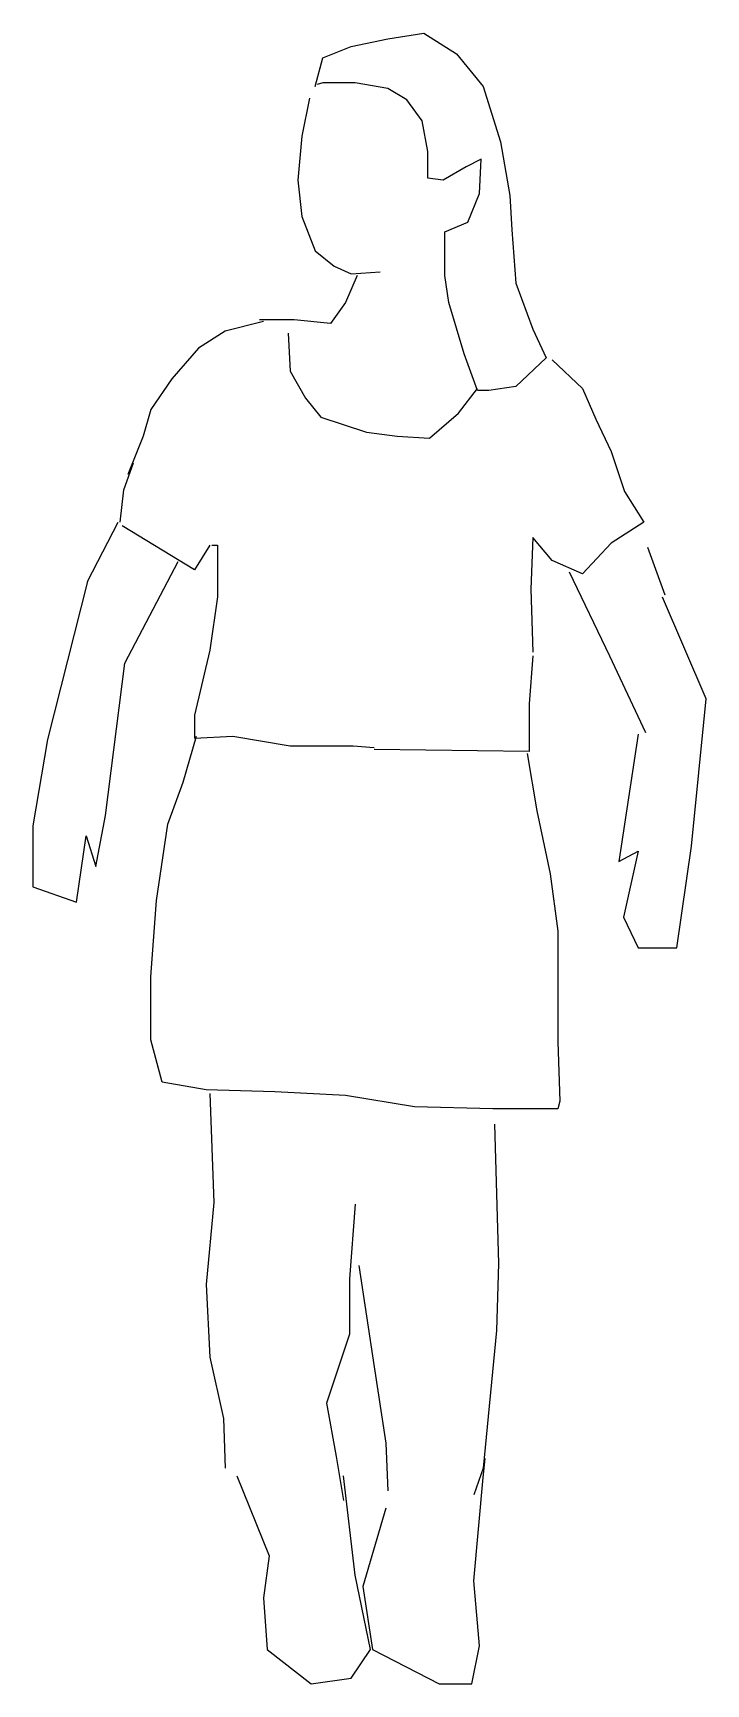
# Model space of a CAD drawing. Extents: x 3073 to 3724, y 3009 to 4607.
import ezdxf

# ---------------------------------------------------------------- set-up
doc = ezdxf.new("R2010")
doc.units = 0
doc.header["$LTSCALE"] = 1270
doc.header["$MEASUREMENT"] = 0
doc.layers.get('0').update_dxf_attribs({"linetype": 'CONTINUOUS'})

msp = doc.modelspace()

# ---------------------------------------------------------------- linework, layer by layer
at = {"linetype": 'CONTINUOUS'}
for p, q in [((3381.2, 4593.9), (3416.4, 4601.2)), ((3416.4, 4601.2), (3451.5, 4606.8)), ((3451.5, 4606.8), (3482.9, 4586.5)), ((3353.5, 4582.8), (3381.2, 4593.9)), ((3482.9, 4586.5), (3508.8, 4555)), ((3346.1, 4555), (3353.5, 4582.8)), ((3353.5, 4558.7), (3348, 4556.9)), ((3384.9, 4558.7), (3353.5, 4558.7)), ((3416.4, 4553.2), (3384.9, 4558.7)), ((3434.9, 4542.1), (3416.4, 4553.2)), ((3508.8, 4555), (3525.5, 4501.4)), ((3340.6, 4543.9), (3333.2, 4506.9)), ((3449.7, 4521.7), (3434.9, 4542.1)), ((3455.2, 4492.2), (3449.7, 4521.7)), ((3333.2, 4506.9), (3329.5, 4464.4)), ((3455.2, 4466.3), (3455.2, 4492.2)), ((3525.5, 4501.4), (3534.7, 4449.6)), ((3492.2, 4477.4), (3470, 4464.4)), ((3507, 4484.8), (3492.2, 4477.4)), ((3505.1, 4451.5), (3507, 4484.8)), ((3329.5, 4464.4), (3333.2, 4429.3)), ((3470, 4464.4), (3455.2, 4466.3)), ((3494, 4423.7), (3505.1, 4451.5)), ((3534.7, 4449.6), (3536.6, 4416.3)), ((3333.2, 4429.3), (3346.1, 4396)), ((3471.8, 4414.5), (3494, 4423.7)), ((3471.8, 4372), (3471.8, 4414.5)), ((3536.6, 4416.3), (3540.3, 4364.6)), ((3346.1, 4396), (3364.6, 4381.2)), ((3364.6, 4381.2), (3381.2, 4373.8)), ((3386.8, 4372), (3375.7, 4346.1)), ((3381.2, 4373.8), (3409, 4375.7)), ((3475.5, 4346.1), (3471.8, 4372)), ((3540.3, 4364.6), (3556.9, 4320.2)), ((3375.7, 4346.1), (3360.9, 4325.7)), ((3490.3, 4296.2), (3475.5, 4346.1)), ((3325.8, 4329.4), (3292.5, 4329.4)), ((3360.9, 4325.7), (3325.8, 4329.4)), ((3259.2, 4318.3), (3233.3, 4301.7)), ((3296.2, 4327.6), (3259.2, 4318.3)), ((3320.2, 4316.5), (3322.1, 4279.5)), ((3556.9, 4320.2), (3569.8, 4292.5)), ((3233.3, 4301.7), (3207.4, 4272.1)), ((3503.3, 4261), (3490.3, 4296.2)), ((3569.8, 4292.5), (3540.3, 4264.7)), ((3575.4, 4290.6), (3605, 4262.9)), ((3207.4, 4272.1), (3187.1, 4242.5)), ((3322.1, 4279.5), (3336.9, 4253.6)), ((3336.9, 4253.6), (3351.7, 4235.1)), ((3484.8, 4238.8), (3503.3, 4262.9)), ((3514.4, 4261), (3503.3, 4261)), ((3540.3, 4264.7), (3514.4, 4261)), ((3605, 4262.9), (3617.9, 4233.3)), ((3187.1, 4242.5), (3179.7, 4216.7)), ((3351.7, 4235.1), (3396, 4220.4)), ((3457, 4214.8), (3484.8, 4238.8)), ((3396, 4220.4), (3425.6, 4216.7)), ((3617.9, 4233.3), (3632.7, 4201.9)), ((3179.7, 4216.7), (3164.9, 4179.7)), ((3425.6, 4216.7), (3457, 4214.8)), ((3632.7, 4201.9), (3645.6, 4163)), ((3161.2, 4164.9), (3170.5, 4190.8)), ((3157.5, 4133.4), (3161.2, 4164.9)), ((3645.6, 4163), (3664.1, 4133.4)), ((3126.1, 4076.1), (3155.7, 4133.4)), ((3229.6, 4087.2), (3159.4, 4129.8)), ((3664.1, 4133.4), (3632.7, 4113.1)), ((3244.4, 4111.3), (3229.6, 4087.2)), ((3246.3, 4111.3), (3251.8, 4111.3)), ((3251.8, 4111.3), (3251.8, 4061.3)), ((3556.9, 4118.7), (3555, 4068.7)), ((3575.4, 4096.5), (3556.9, 4118.7)), ((3632.7, 4113.1), (3605, 4083.5)), ((3667.8, 4109.4), (3684.5, 4063.2)), ((3162.2, 3997), (3213.8, 4095.4)), ((3605, 4083.5), (3575.4, 4096.5)), ((3126.1, 4076.1), (3087.3, 3923.3)), ((3592, 4085.4), (3630.9, 4004)), ((3251.8, 4061.3), (3244.4, 4009.6)), ((3555, 4068.7), (3556.9, 4007.7)), ((3724.4, 3962.6), (3682.2, 4061)), ((3143.5, 3849.5), (3162.2, 3997)), ((3244.4, 4009.6), (3229.6, 3946.7)), ((3556.9, 4004), (3553.2, 3957.8)), ((3630.9, 4004), (3666, 3930.1)), ((3710.3, 3820), (3724.4, 3962.6)), ((3229.6, 3946.7), (3229.6, 3924.5)), ((3553.2, 3957.8), (3553.2, 3911.6)), ((3087.3, 3923.3), (3073.2, 3839.6)), ((3218.5, 3882), (3231.5, 3926.4)), ((3229.6, 3924.5), (3266.6, 3926.4)), ((3266.6, 3926.4), (3322.1, 3917.1)), ((3322.1, 3917.1), (3383.1, 3917.1)), ((3383.1, 3917.1), (3403.4, 3915.3)), ((3658.8, 3928.2), (3640, 3805.2)), ((3553.2, 3911.6), (3403.4, 3913.4)), ((3551.4, 3909.7), (3560.6, 3854.2)), ((3203.7, 3841.3), (3218.5, 3882)), ((3560.6, 3854.2), (3573.5, 3793.2)), ((3073.2, 3839.6), (3073.2, 3780.6)), ((3134.1, 3800.3), (3143.5, 3849.5)), ((3192.6, 3767.3), (3203.7, 3841.3)), ((3115.4, 3765.9), (3124.8, 3829.8)), ((3124.8, 3829.8), (3134.1, 3800.3)), ((3696.3, 3721.6), (3710.3, 3820)), ((3640, 3805.2), (3658.8, 3815.1)), ((3658.8, 3815.1), (3644.7, 3751.1)), ((3573.5, 3793.2), (3580.9, 3737.8)), ((3073.2, 3780.6), (3115.4, 3765.9)), ((3187.1, 3693.4), (3192.6, 3767.3)), ((3644.7, 3751.1), (3658.8, 3721.6)), ((3580.9, 3737.8), (3580.9, 3680.4)), ((3658.8, 3721.6), (3696.3, 3721.6)), ((3187.1, 3632.4), (3187.1, 3693.4)), ((3580.9, 3680.4), (3580.9, 3630.5)), ((3198.2, 3591.7), (3187.1, 3632.4)), ((3580.9, 3630.5), (3582.8, 3573.2)), ((3240.7, 3584.3), (3198.2, 3591.7)), ((3307.3, 3582.4), (3240.7, 3584.3)), ((3244.4, 3580.6), (3248.1, 3475.2)), ((3375.7, 3578.7), (3307.3, 3582.4)), ((3442.3, 3567.7), (3375.7, 3578.7)), ((3518.1, 3565.8), (3442.3, 3567.7)), ((3580.9, 3565.8), (3518.1, 3565.8)), ((3582.8, 3573.2), (3580.9, 3565.8)), ((3519.9, 3551), (3523.6, 3416)), ((3248.1, 3475.2), (3240.7, 3395.7)), ((3384.9, 3473.4), (3379.4, 3401.2)), ((3388.6, 3414.2), (3403.4, 3316.2)), ((3523.6, 3416), (3521.8, 3351.3)), ((3240.7, 3395.7), (3244.4, 3325.4)), ((3379.4, 3401.2), (3379.4, 3347.6)), ((3379.4, 3347.6), (3357.2, 3281.1)), ((3521.8, 3351.3), (3508.8, 3218.2)), ((3244.4, 3325.4), (3257.4, 3266.3)), ((3403.4, 3316.2), (3414.5, 3242.2)), ((3357.2, 3281.1), (3366.4, 3229.3)), ((3257.4, 3266.3), (3259.2, 3218.2)), ((3366.4, 3229.3), (3373.8, 3186.8)), ((3414.5, 3242.2), (3416.4, 3196)), ((3508.8, 3208.9), (3510.7, 3227.4)), ((3508.8, 3218.2), (3499.6, 3192.3)), ((3270.3, 3210.8), (3301.7, 3133.1)), ((3384.9, 3114.6), (3373.8, 3210.8)), ((3499.6, 3109.1), (3508.8, 3208.9)), ((3414.5, 3179.4), (3392.3, 3103.6)), ((3301.7, 3133.1), (3296.2, 3092.5)), ((3399.7, 3042.5), (3384.9, 3114.6)), ((3392.3, 3103.6), (3401.6, 3042.5)), ((3505.1, 3046.2), (3499.6, 3109.1)), ((3296.2, 3092.5), (3299.9, 3042.5)), ((3299.9, 3042.5), (3342.4, 3009.3)), ((3381.2, 3014.8), (3399.7, 3042.5)), ((3401.6, 3042.5), (3466.3, 3009.3)), ((3497.7, 3009.3), (3505.1, 3046.2)), ((3342.4, 3009.3), (3381.2, 3014.8)), ((3466.3, 3009.3), (3497.7, 3009.3))]:
    msp.add_line(p, q, dxfattribs=at)

doc.saveas('drawing.dxf')
